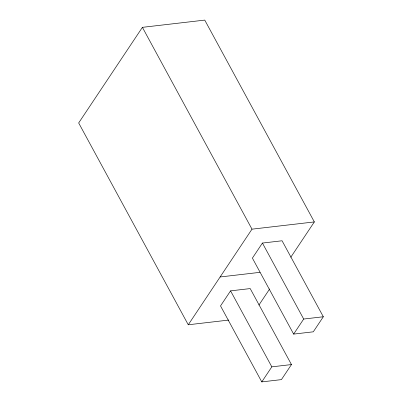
<?xml version="1.0" encoding="UTF-8"?>
<svg xmlns="http://www.w3.org/2000/svg" width="402" height="402" viewBox="0 0 402 402"><rect width="100%" height="100%" fill="white"/><g stroke="black" fill="none" stroke-linecap="round" stroke-linejoin="round"><path stroke-width="0.6" d="M290.787 257.255L314.339 221.924L204.754 20.1L142.408 27.341L78.676 122.952L188.262 324.776L228.783 320.067M188.262 324.776L251.989 229.165L314.339 221.924M230.567 290.862L220.527 305.917L261.782 381.9L281.42 379.619L291.455 364.564L250.205 288.581L230.567 290.862L271.817 366.845L261.782 381.9M262.431 243.059L252.396 258.114L293.646 334.097L313.284 331.816L323.324 316.761L282.068 240.778L262.431 243.059L303.686 319.042L293.646 334.097M258.918 305.063L269.657 288.953M220.125 276.968L260.029 272.335M303.686 319.042L323.324 316.761M271.817 366.845L291.455 364.564M142.408 27.341L251.989 229.165"/></g></svg>
